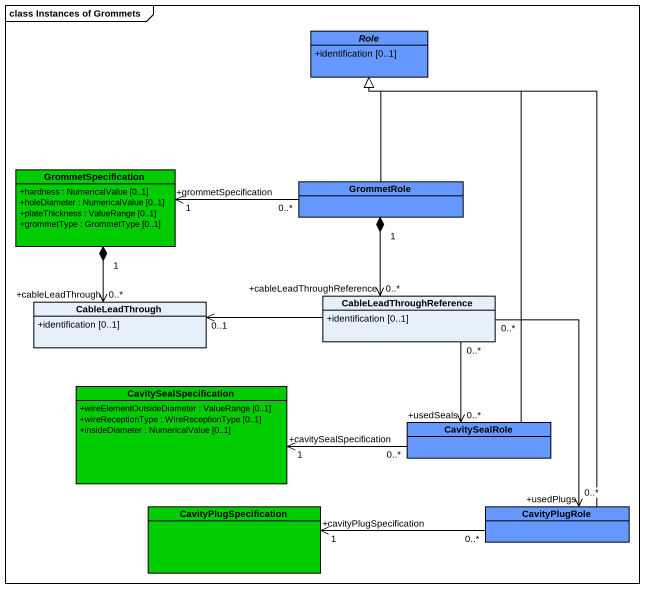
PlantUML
@startuml
mainframe class Instances of Grommets
hide circle
hide empty members
skinparam classAttributeIconSize 0
abstract class Role #6699FF {
  +identification [0..1]
}
class GrommetSpecification #00CC00 {
  +hardness : NumericalValue [0..1]
  +holeDiameter : NumericalValue [0..1]
  +plateThickness : ValueRange [0..1]
  +grommetType : GrommetType [0..1]
}
class GrommetRole #6699FF
class CableLeadThrough {
  +identification [0..1]
}
class CableLeadThroughReference {
  +identification [0..1]
}
class CavitySealSpecification #00CC00 {
  +wireElementOutsideDiameter : ValueRange [0..1]
  +wireReceptionType : WireReceptionType [0..1]
  +insideDiameter : NumericalValue [0..1]
}
class CavitySealRole #6699FF
class CavityPlugSpecification #00CC00
class CavityPlugRole #6699FF
GrommetSpecification "1" *--> "+cableLeadThrough\n0..*" CableLeadThrough
GrommetRole -up-|> Role
GrommetRole "0..*" -left-> "+grommetSpecification\n1" GrommetSpecification
GrommetRole "1" *--> "0..*\n+cableLeadThroughReference" CableLeadThroughReference
CableLeadThroughReference -left-> "0..1" CableLeadThrough
CableLeadThroughReference "0..*" --> "+usedSeals\n0..*" CavitySealRole
CableLeadThroughReference "0..*" --> "0..*\n+usedPlugs" CavityPlugRole
CavitySealRole -up-|> Role
CavitySealRole "0..*" -left-> "+cavitySealSpecification\n1" CavitySealSpecification
CavityPlugRole -up-|> Role
CavityPlugRole "0..*" -left-> "+cavityPlugSpecification\n1" CavityPlugSpecification
@enduml
